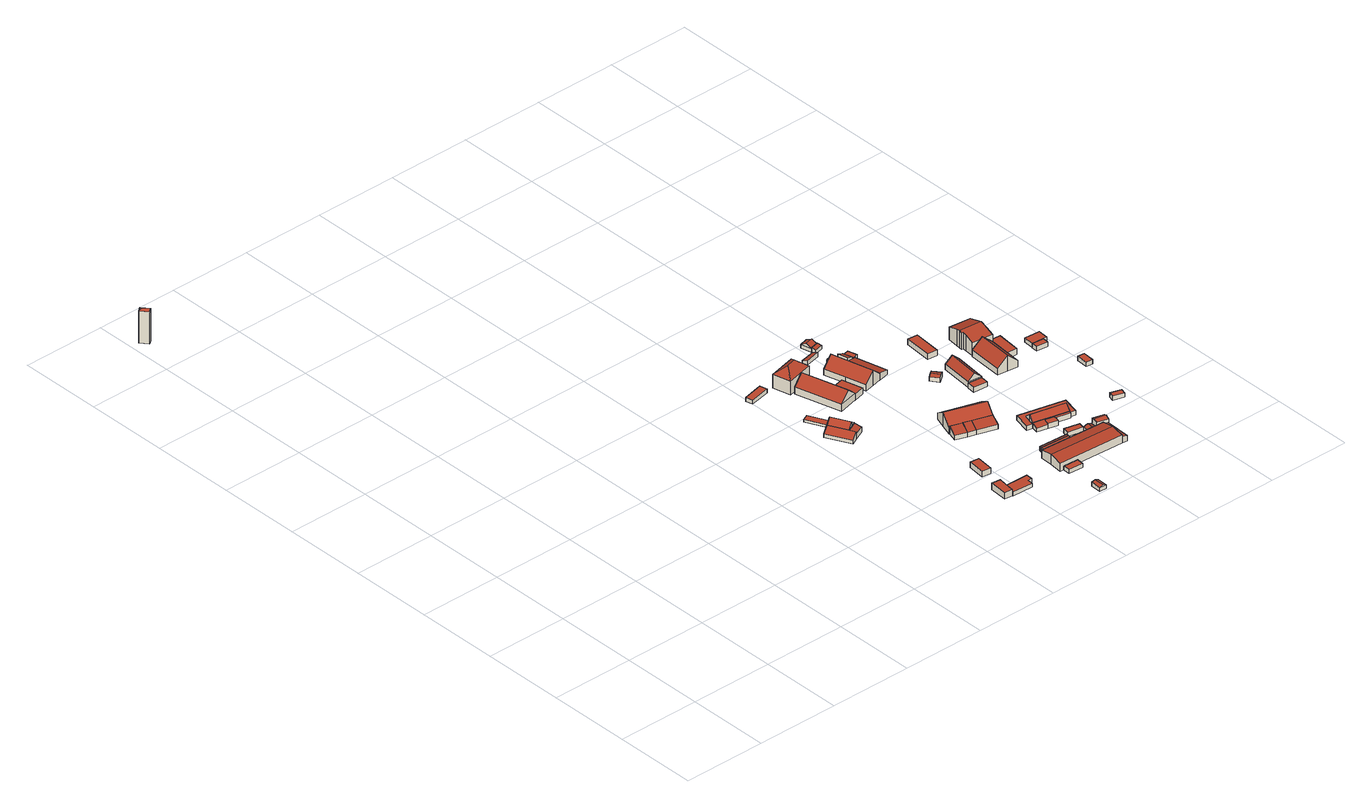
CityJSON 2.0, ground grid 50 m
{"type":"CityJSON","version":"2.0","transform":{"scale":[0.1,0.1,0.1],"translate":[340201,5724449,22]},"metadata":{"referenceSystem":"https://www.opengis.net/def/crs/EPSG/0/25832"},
"CityObjects":{
"building1":{"type":"Building","attributes":{"Geometrietyp2DReferenz":"3000","Gemeindeschluessel":"05170048","function":"31001_2523","roofType":"5000","measuredHeight":20.92},"geometry":[{"type":"Solid","lod":"2","boundaries":[[[[0,1,2,3]],[[4,5,1,0]],[[6,7,5,4]],[[3,2,7,6]],[[0,8,4]],[[6,9,3]],[[3,9,8,0]],[[4,8,9,6]],[[1,5,7,2]]]],"semantics":{"surfaces":[{"type":"WallSurface"},{"type":"RoofSurface"},{"type":"GroundSurface"}],"values":[[0,0,0,0,1,0,1,1,2]]}}]},
"building2":{"type":"Building","attributes":{"Geometrietyp2DReferenz":"3000","Gemeindeschluessel":"05170048","function":"31001_2720","roofType":"1000","measuredHeight":3.9},"address":[{"country":"Germany","locality":"Wesel","thoroughfareNumber":"25a","thoroughfareName":"Am Vinkel"}],"geometry":[{"type":"Solid","lod":"2","boundaries":[[[[10,11,12,13]],[[14,15,11,10]],[[16,17,15,14]],[[18,19,17,16]],[[13,12,19,18]],[[16,14,10,13,18]],[[11,15,17,19,12]]]],"semantics":{"surfaces":[{"type":"WallSurface"},{"type":"RoofSurface"},{"type":"GroundSurface"}],"values":[[0,0,0,0,0,1,2]]}}]},
"building3":{"type":"Building","attributes":{"Gemeindeschluessel":"05170048","Geometrietyp2DReferenz":"3000","function":"31001_2720"},"address":[{"country":"Germany","locality":"Wesel","thoroughfareNumber":"24","thoroughfareName":"Am Vinkel"}],"children":["building3-1","building3-2"]},
"building3-1":{"type":"BuildingPart","attributes":{"roofType":"2100","measuredHeight":4.73},"parents":["building3"],"geometry":[{"type":"MultiSurface","lod":"2","boundaries":[[[20,21,22,23]],[[24,25,21,20]],[[26,27,25,24]],[[24,20,23,26]],[[21,25,27,22]],[[26,23,28,29,30,27]],[[22,30,29,28]]],"semantics":{"surfaces":[{"type":"WallSurface"},{"type":"RoofSurface"},{"type":"GroundSurface"},{"type":"ClosureSurface"}],"values":[0,0,0,1,2,0,3]}}]},
"building3-2":{"type":"BuildingPart","attributes":{"roofType":"2100","measuredHeight":4.67},"parents":["building3"],"geometry":[{"type":"Solid","lod":"2","boundaries":[[[[31,32,33,34]],[[28,22,32,31]],[[34,33,30,29]],[[28,31,34,29]],[[32,22,30,33]],[[28,29,30,22]]]],"semantics":{"surfaces":[{"type":"WallSurface"},{"type":"RoofSurface"},{"type":"GroundSurface"},{"type":"ClosureSurface"}],"values":[[0,0,0,1,2,3]]}}]},
"building4":{"type":"Building","attributes":{"Geometrietyp2DReferenz":"3000","Gemeindeschluessel":"05170048","function":"31001_2720","roofType":"9999","measuredHeight":1.55},"address":[{"country":"Germany","locality":"Wesel","thoroughfareNumber":"24","thoroughfareName":"Am Vinkel"}],"geometry":[{"type":"Solid","lod":"2","boundaries":[[[[35,36,37,38]],[[36,39,40,37]],[[35,41,39,36]],[[38,42,41,35]],[[37,40,42,38]],[[39,41,42,40]]]],"semantics":{"surfaces":[{"type":"RoofSurface"},{"type":"WallSurface"},{"type":"GroundSurface"}],"values":[[0,1,1,1,1,2]]}}]},
"building5":{"type":"Building","attributes":{"Geometrietyp2DReferenz":"3000","Gemeindeschluessel":"05170048","function":"31001_2720","roofType":"3100","measuredHeight":7.15},"address":[{"country":"Germany","locality":"Wesel","thoroughfareNumber":"24","thoroughfareName":"Am Vinkel"}],"geometry":[{"type":"Solid","lod":"2","boundaries":[[[[43,44,45,46]],[[26,47,44,43]],[[48,49,47,26]],[[50,51,49,48]],[[52,53,51,50]],[[54,55,53,52]],[[46,45,55,54]],[[48,26,43,46,50]],[[54,52,50,46]],[[44,47,49,51,53,55,45]]]],"semantics":{"surfaces":[{"type":"WallSurface"},{"type":"RoofSurface"},{"type":"GroundSurface"}],"values":[[0,0,0,0,0,0,0,1,1,2]]}}]},
"building6":{"type":"Building","attributes":{"Geometrietyp2DReferenz":"3000","Gemeindeschluessel":"05170048","function":"31001_2720","roofType":"1000","measuredHeight":2.41},"address":[{"country":"Germany","locality":"Wesel","thoroughfareNumber":"24","thoroughfareName":"Am Vinkel"}],"geometry":[{"type":"Solid","lod":"2","boundaries":[[[[56,57,58,59]],[[60,61,57,56]],[[62,63,61,60]],[[59,58,63,62]],[[60,56,59,62]],[[57,61,63,58]]]],"semantics":{"surfaces":[{"type":"WallSurface"},{"type":"RoofSurface"},{"type":"GroundSurface"}],"values":[[0,0,0,0,1,2]]}}]},
"building7":{"type":"Building","attributes":{"Geometrietyp2DReferenz":"3000","Gemeindeschluessel":"05170048","function":"31001_2720","roofType":"1000","measuredHeight":2.31},"address":[{"country":"Germany","locality":"Wesel","thoroughfareNumber":"25a","thoroughfareName":"Am Vinkel"}],"geometry":[{"type":"Solid","lod":"2","boundaries":[[[[64,65,66,67]],[[68,69,65,64]],[[70,71,69,68]],[[72,73,71,70]],[[74,75,73,72]],[[67,66,75,74]],[[72,70,68,64,67,74]],[[65,69,71,73,75,66]]]],"semantics":{"surfaces":[{"type":"WallSurface"},{"type":"RoofSurface"},{"type":"GroundSurface"}],"values":[[0,0,0,0,0,0,1,2]]}}]},
"building8":{"type":"Building","attributes":{"Geometrietyp2DReferenz":"3000","Gemeindeschluessel":"05170048","function":"51009_1610","roofType":"1000","measuredHeight":3.44},"geometry":[{"type":"Solid","lod":"2","boundaries":[[[[76,77,78,79]],[[80,81,77,76]],[[82,83,81,80]],[[79,78,83,82]],[[80,76,79,82]],[[77,81,83,78]]]],"semantics":{"surfaces":[{"type":"WallSurface"},{"type":"RoofSurface"},{"type":"GroundSurface"}],"values":[[0,0,0,0,1,2]]}}]},
"building9":{"type":"Building","attributes":{"Geometrietyp2DReferenz":"3000","Gemeindeschluessel":"05170048","function":"31001_2720","roofType":"3100","measuredHeight":9.71},"address":[{"country":"Germany","locality":"Wesel","thoroughfareNumber":"24","thoroughfareName":"Am Vinkel"}],"geometry":[{"type":"Solid","lod":"2","boundaries":[[[[84,85,86,87]],[[88,89,85,84]],[[90,91,89,88]],[[87,86,91,90]],[[84,92,88]],[[90,93,87]],[[87,93,92,84]],[[88,92,93,90]],[[85,89,91,86]]]],"semantics":{"surfaces":[{"type":"WallSurface"},{"type":"RoofSurface"},{"type":"GroundSurface"}],"values":[[0,0,0,0,0,0,1,1,2]]}}]},
"building10":{"type":"Building","attributes":{"Geometrietyp2DReferenz":"3000","Gemeindeschluessel":"05170048","function":"31001_1210","roofType":"3200","measuredHeight":12.49},"address":[{"country":"Germany","locality":"Wesel","thoroughfareNumber":"24","thoroughfareName":"Am Vinkel"}],"geometry":[{"type":"Solid","lod":"2","boundaries":[[[[94,95,96,97]],[[98,99,95,94]],[[100,101,99,98]],[[97,96,101,100]],[[94,102,98]],[[100,103,97]],[[97,103,102,94]],[[98,102,103,100]],[[95,99,101,96]]]],"semantics":{"surfaces":[{"type":"WallSurface"},{"type":"RoofSurface"},{"type":"GroundSurface"}],"values":[[0,0,0,0,1,1,1,1,2]]}}]},
"building11":{"type":"Building","attributes":{"Geometrietyp2DReferenz":"3000","Gemeindeschluessel":"05170048","function":"31001_2724","roofType":"3100","measuredHeight":3.15},"address":[{"country":"Germany","locality":"Wesel","thoroughfareNumber":"25a","thoroughfareName":"Am Vinkel"}],"geometry":[{"type":"Solid","lod":"2","boundaries":[[[[104,105,106,107]],[[108,109,105,104]],[[110,111,109,108]],[[107,106,111,110]],[[104,112,108]],[[110,113,107]],[[107,113,112,104]],[[108,112,113,110]],[[105,109,111,106]]]],"semantics":{"surfaces":[{"type":"WallSurface"},{"type":"RoofSurface"},{"type":"GroundSurface"}],"values":[[0,0,0,0,0,0,1,1,2]]}}]},
"building12":{"type":"Building","attributes":{"Geometrietyp2DReferenz":"3000","Gemeindeschluessel":"05170048","function":"31001_2720","roofType":"1000","measuredHeight":3.74},"address":[{"country":"Germany","locality":"Wesel","thoroughfareNumber":"24","thoroughfareName":"Am Vinkel"}],"geometry":[{"type":"Solid","lod":"2","boundaries":[[[[114,115,116,117]],[[118,119,115,114]],[[120,121,119,118]],[[117,116,121,120]],[[118,114,117,120]],[[115,119,121,116]]]],"semantics":{"surfaces":[{"type":"WallSurface"},{"type":"RoofSurface"},{"type":"GroundSurface"}],"values":[[0,0,0,0,1,2]]}}]},
"building13":{"type":"Building","attributes":{"Geometrietyp2DReferenz":"3000","Gemeindeschluessel":"05170048","function":"51009_1610","roofType":"1000","measuredHeight":2.43},"geometry":[{"type":"Solid","lod":"2","boundaries":[[[[122,123,124,125]],[[126,127,123,122]],[[128,129,127,126]],[[125,124,129,128]],[[126,122,125,128]],[[123,127,129,124]]]],"semantics":{"surfaces":[{"type":"WallSurface"},{"type":"RoofSurface"},{"type":"GroundSurface"}],"values":[[0,0,0,0,1,2]]}}]},
"building14":{"type":"Building","attributes":{"Gemeindeschluessel":"05170048","Geometrietyp2DReferenz":"3000","function":"31001_1210"},"address":[{"country":"Germany","locality":"Wesel","thoroughfareNumber":"25a","thoroughfareName":"Am Vinkel"}],"children":["building14-1","building14-2","building14-3","building14-4"]},
"building14-1":{"type":"BuildingPart","attributes":{"roofType":"3100","measuredHeight":8.47},"parents":["building14"],"geometry":[{"type":"Solid","lod":"2","boundaries":[[[[130,131,132,133]],[[134,135,131,130]],[[136,137,135,134]],[[138,139,137,136]],[[140,141,139,138]],[[142,143,141,140]],[[144,145,143,142]],[[130,133,146,147,144,142,140,134]],[[138,136,134,140]],[[148,132,131,135,137,139,141,143,145,149]],[[147,146,148,149]],[[146,133,132,148]],[[144,147,149,145]]]],"semantics":{"surfaces":[{"type":"WallSurface"},{"type":"RoofSurface"},{"type":"GroundSurface"},{"type":"ClosureSurface"}],"values":[[0,0,0,0,0,0,0,1,1,2,3,3,3]]}}]},
"building14-2":{"type":"BuildingPart","attributes":{"roofType":"2100","measuredHeight":4.65},"address":[{"country":"Germany","locality":"Wesel","thoroughfareNumber":"25a","thoroughfareName":"Am Vinkel"}],"parents":["building14"],"geometry":[{"type":"MultiSurface","lod":"2","boundaries":[[[150,151,145,152]],[[153,154,151,150]],[[153,150,152,155]],[[151,154,149,145]],[[149,154,153,155]],[[155,152,144,147]],[[145,149,147,144]]],"semantics":{"surfaces":[{"type":"WallSurface"},{"type":"RoofSurface"},{"type":"GroundSurface"},{"type":"ClosureSurface"}],"values":[0,0,1,2,3,0,3]}}]},
"building14-3":{"type":"BuildingPart","attributes":{"roofType":"2100","measuredHeight":4.66},"address":[{"country":"Germany","locality":"Wesel","thoroughfareNumber":"25a","thoroughfareName":"Am Vinkel"}],"parents":["building14"],"geometry":[{"type":"MultiSurface","lod":"2","boundaries":[[[156,157,154,153]],[[155,158,156,153]],[[148,149,154,157]],[[158,159,156]],[[148,157,156,159]],[[158,155,147,146]],[[149,148,146,147]],[[155,153,154,149]]],"semantics":{"surfaces":[{"type":"WallSurface"},{"type":"RoofSurface"},{"type":"GroundSurface"},{"type":"ClosureSurface"}],"values":[0,1,2,0,3,0,3,3]}}]},
"building14-4":{"type":"BuildingPart","attributes":{"roofType":"2100","measuredHeight":4.69},"address":[{"country":"Germany","locality":"Wesel","thoroughfareNumber":"25a","thoroughfareName":"Am Vinkel"}],"parents":["building14"],"geometry":[{"type":"MultiSurface","lod":"2","boundaries":[[[160,161,162,163]],[[163,162,164,156]],[[159,160,163,156]],[[161,165,164,162]],[[132,148,165,161]],[[160,159,146,133]],[[133,146,148,132]],[[148,157,164,165]],[[159,156,157,148]]],"semantics":{"surfaces":[{"type":"WallSurface"},{"type":"RoofSurface"},{"type":"GroundSurface"},{"type":"ClosureSurface"}],"values":[0,0,1,2,0,0,3,0,3]}}]},
"building15":{"type":"Building","attributes":{"Geometrietyp2DReferenz":"3000","Gemeindeschluessel":"05170048","function":"31001_2720","roofType":"3100","measuredHeight":9.5},"address":[{"country":"Germany","locality":"Wesel","thoroughfareNumber":"24","thoroughfareName":"Am Vinkel"}],"geometry":[{"type":"Solid","lod":"2","boundaries":[[[[166,167,168,169]],[[170,171,167,166]],[[172,173,171,170]],[[174,175,173,172]],[[176,177,175,174]],[[178,179,177,176]],[[180,181,179,178]],[[182,183,181,180]],[[184,185,183,182]],[[186,187,185,184]],[[188,189,187,186]],[[169,168,189,188]],[[184,182,180,178,186]],[[176,174,172,170,166,169,188,186,178]],[[167,171,173,175,177,179,181,183,185,187,189,168]]]],"semantics":{"surfaces":[{"type":"WallSurface"},{"type":"RoofSurface"},{"type":"GroundSurface"}],"values":[[0,0,0,0,0,0,0,0,0,0,0,0,1,1,2]]}}]},
"building16":{"type":"Building","attributes":{"Geometrietyp2DReferenz":"3000","Gemeindeschluessel":"05170048","function":"51009_1610","roofType":"2100","measuredHeight":2.51},"geometry":[{"type":"Solid","lod":"2","boundaries":[[[[190,191,192,193]],[[194,195,191,190]],[[196,197,195,194]],[[193,192,197,196]],[[194,190,193,196]],[[191,195,197,192]]]],"semantics":{"surfaces":[{"type":"WallSurface"},{"type":"RoofSurface"},{"type":"GroundSurface"}],"values":[[0,0,0,0,1,2]]}}]},
"building17":{"type":"Building","attributes":{"Geometrietyp2DReferenz":"3000","Gemeindeschluessel":"05170048","function":"31001_2720","roofType":"1000","measuredHeight":2.62},"address":[{"country":"Germany","locality":"Wesel","thoroughfareNumber":"25a","thoroughfareName":"Am Vinkel"}],"geometry":[{"type":"Solid","lod":"2","boundaries":[[[[198,199,200,201]],[[202,203,199,198]],[[204,205,203,202]],[[201,200,205,204]],[[202,198,201,204]],[[199,203,205,200]]]],"semantics":{"surfaces":[{"type":"WallSurface"},{"type":"RoofSurface"},{"type":"GroundSurface"}],"values":[[0,0,0,0,1,2]]}}]},
"building18":{"type":"Building","attributes":{"Geometrietyp2DReferenz":"3000","Gemeindeschluessel":"05170048","function":"51009_1610","roofType":"1000","measuredHeight":2.64},"geometry":[{"type":"Solid","lod":"2","boundaries":[[[[198,199,206,207]],[[201,200,199,198]],[[208,209,200,201]],[[207,206,209,208]],[[201,198,207,208]],[[199,200,209,206]]]],"semantics":{"surfaces":[{"type":"WallSurface"},{"type":"RoofSurface"},{"type":"GroundSurface"}],"values":[[0,0,0,0,1,2]]}}]},
"building19":{"type":"Building","attributes":{"Geometrietyp2DReferenz":"3000","Gemeindeschluessel":"05170048","function":"31001_2728","roofType":"3100","measuredHeight":6.32},"address":[{"country":"Germany","locality":"Wesel","thoroughfareNumber":"25a","thoroughfareName":"Am Vinkel"}],"geometry":[{"type":"Solid","lod":"2","boundaries":[[[[210,211,212,213]],[[214,215,211,210]],[[216,217,215,214]],[[218,219,217,216]],[[220,221,219,218]],[[222,223,221,220]],[[224,225,223,222]],[[213,212,225,224]],[[213,224,222,210]],[[220,218,216,214,210,222]],[[211,215,217,219,221,223,225,212]]]],"semantics":{"surfaces":[{"type":"WallSurface"},{"type":"RoofSurface"},{"type":"GroundSurface"}],"values":[[0,0,0,0,0,0,0,0,1,1,2]]}}]},
"building20":{"type":"Building","attributes":{"Geometrietyp2DReferenz":"3000","Gemeindeschluessel":"05170048","function":"31001_2720","roofType":"2100","measuredHeight":5.91},"address":[{"country":"Germany","locality":"Wesel","thoroughfareNumber":"24","thoroughfareName":"Am Vinkel"}],"geometry":[{"type":"Solid","lod":"2","boundaries":[[[[226,227,228,229]],[[230,231,227,226]],[[232,233,231,230]],[[229,228,233,232]],[[230,226,229,232]],[[227,231,233,228]]]],"semantics":{"surfaces":[{"type":"WallSurface"},{"type":"RoofSurface"},{"type":"GroundSurface"}],"values":[[0,0,0,0,1,2]]}}]},
"building21":{"type":"Building","attributes":{"Geometrietyp2DReferenz":"3000","Gemeindeschluessel":"05170048","function":"31001_2720","roofType":"2100","measuredHeight":4.39},"address":[{"country":"Germany","locality":"Wesel","thoroughfareNumber":"24","thoroughfareName":"Am Vinkel"}],"geometry":[{"type":"Solid","lod":"2","boundaries":[[[[234,235,236,237]],[[238,239,235,234]],[[240,241,239,238]],[[242,243,241,240]],[[237,236,243,242]],[[240,238,234,237,242]],[[235,239,241,243,236]]]],"semantics":{"surfaces":[{"type":"WallSurface"},{"type":"RoofSurface"},{"type":"GroundSurface"}],"values":[[0,0,0,0,0,1,2]]}}]},
"building22":{"type":"Building","attributes":{"Geometrietyp2DReferenz":"3000","Gemeindeschluessel":"05170048","function":"31001_2720","roofType":"2100","measuredHeight":2.88},"address":[{"country":"Germany","locality":"Wesel","thoroughfareNumber":"24","thoroughfareName":"Am Vinkel"}],"geometry":[{"type":"Solid","lod":"2","boundaries":[[[[244,245,246,247]],[[248,249,245,244]],[[250,251,249,248]],[[247,246,251,250]],[[248,244,247,250]],[[245,249,251,246]]]],"semantics":{"surfaces":[{"type":"WallSurface"},{"type":"RoofSurface"},{"type":"GroundSurface"}],"values":[[0,0,0,0,1,2]]}}]},
"building23":{"type":"Building","attributes":{"Geometrietyp2DReferenz":"3000","Gemeindeschluessel":"05170048","function":"31001_2720","roofType":"3100","measuredHeight":4.03},"address":[{"country":"Germany","locality":"Wesel","thoroughfareNumber":"24","thoroughfareName":"Am Vinkel"}],"geometry":[{"type":"Solid","lod":"2","boundaries":[[[[252,253,254,255]],[[256,246,253,252]],[[257,251,246,256]],[[255,254,251,257]],[[252,258,256]],[[257,259,255]],[[255,259,258,252]],[[256,258,259,257]],[[253,246,251,254]]]],"semantics":{"surfaces":[{"type":"WallSurface"},{"type":"RoofSurface"},{"type":"GroundSurface"}],"values":[[0,0,0,0,0,0,1,1,2]]}}]},
"building24":{"type":"Building","attributes":{"Geometrietyp2DReferenz":"3000","Gemeindeschluessel":"05170048","function":"31001_2720","roofType":"1000","measuredHeight":3.04},"address":[{"country":"Germany","locality":"Wesel","thoroughfareNumber":"24","thoroughfareName":"Am Vinkel"}],"geometry":[{"type":"Solid","lod":"2","boundaries":[[[[260,261,262,263]],[[264,265,261,260]],[[266,267,265,264]],[[268,269,267,266]],[[263,262,269,268]],[[266,264,260,263,268]],[[261,265,267,269,262]]]],"semantics":{"surfaces":[{"type":"WallSurface"},{"type":"RoofSurface"},{"type":"GroundSurface"}],"values":[[0,0,0,0,0,1,2]]}}]},
"building25":{"type":"Building","attributes":{"Gemeindeschluessel":"05170048","Geometrietyp2DReferenz":"3000","function":"51009_1610"},"children":["building25-1","building25-2"]},
"building25-1":{"type":"BuildingPart","attributes":{"roofType":"1000","measuredHeight":3.15},"parents":["building25"],"geometry":[{"type":"MultiSurface","lod":"2","boundaries":[[[270,271,272,273]],[[274,275,271,270]],[[276,277,278,279]],[[273,272,277,276]],[[279,280,274,270,273,276]],[[271,275,281,278,277,272]],[[282,283,281,275]],[[274,280,283,282]],[[283,284,278,281]],[[280,279,284,283]]],"semantics":{"surfaces":[{"type":"WallSurface"},{"type":"RoofSurface"},{"type":"GroundSurface"},{"type":"ClosureSurface"}],"values":[0,0,0,0,1,2,0,3,0,3]}}]},
"building25-2":{"type":"BuildingPart","attributes":{"roofType":"1000","measuredHeight":3.12},"parents":["building25"],"geometry":[{"type":"Solid","lod":"2","boundaries":[[[[285,286,282,274]],[[279,284,286,285]],[[285,274,280,279]],[[282,286,284,283]],[[274,282,283,280]],[[280,283,284,279]]]],"semantics":{"surfaces":[{"type":"WallSurface"},{"type":"RoofSurface"},{"type":"GroundSurface"},{"type":"ClosureSurface"}],"values":[[0,0,1,2,3,3]]}}]},
"building26":{"type":"Building","attributes":{"Geometrietyp2DReferenz":"3000","Gemeindeschluessel":"05170048","function":"31001_2463","roofType":"1000","measuredHeight":2.61},"address":[{"country":"Germany","locality":"Wesel","thoroughfareNumber":"25a","thoroughfareName":"Am Vinkel"}],"geometry":[{"type":"Solid","lod":"2","boundaries":[[[[287,288,289,290]],[[291,292,288,287]],[[293,294,292,291]],[[290,289,294,293]],[[291,287,290,293]],[[288,292,294,289]]]],"semantics":{"surfaces":[{"type":"WallSurface"},{"type":"RoofSurface"},{"type":"GroundSurface"}],"values":[[0,0,0,0,1,2]]}}]},
"building27":{"type":"Building","attributes":{"Gemeindeschluessel":"05170048","Geometrietyp2DReferenz":"3000","function":"31001_2720"},"address":[{"country":"Germany","locality":"Wesel","thoroughfareNumber":"25a","thoroughfareName":"Am Vinkel"}],"children":["building27-1","building27-2","building27-3"]},
"building27-1":{"type":"BuildingPart","attributes":{"roofType":"3100","measuredHeight":6.44},"parents":["building27"],"geometry":[{"type":"MultiSurface","lod":"2","boundaries":[[[295,271,275,296]],[[297,298,299,300]],[[301,302,298,297]],[[303,304,302,301]],[[305,306,304,303]],[[307,308,306,305]],[[300,295,296,309,307,305,297]],[[303,301,297,305]],[[271,299,298,302,304,306,308,310,275]],[[311,312,299,271]],[[295,300,312,311]],[[307,309,310,308]],[[309,296,275,310]]],"semantics":{"surfaces":[{"type":"WallSurface"},{"type":"RoofSurface"},{"type":"GroundSurface"},{"type":"ClosureSurface"}],"values":[0,0,0,0,0,0,1,1,2,0,3,3,3]}}]},
"building27-2":{"type":"BuildingPart","attributes":{"roofType":"2100","measuredHeight":3.64},"address":[{"country":"Germany","locality":"Wesel","thoroughfareNumber":"25a","thoroughfareName":"Am Vinkel"}],"parents":["building27"],"geometry":[{"type":"MultiSurface","lod":"2","boundaries":[[[296,313,314,315]],[[316,317,318,307]],[[315,314,317,316]],[[307,309,296,315,316]],[[313,319,318,317,314]],[[275,310,319,313]],[[296,309,310,275]],[[310,308,318,319]],[[309,307,308,310]]],"semantics":{"surfaces":[{"type":"WallSurface"},{"type":"RoofSurface"},{"type":"GroundSurface"},{"type":"ClosureSurface"}],"values":[0,0,0,1,2,0,3,0,3]}}]},
"building27-3":{"type":"BuildingPart","attributes":{"roofType":"2100","measuredHeight":3.42},"address":[{"country":"Germany","locality":"Wesel","thoroughfareNumber":"25a","thoroughfareName":"Am Vinkel"}],"parents":["building27"],"geometry":[{"type":"MultiSurface","lod":"2","boundaries":[[[320,321,311,322]],[[323,324,321,320]],[[325,312,324,323]],[[323,320,322,325]],[[321,324,312,311]],[[325,322,295,300]],[[311,312,300,295]]],"semantics":{"surfaces":[{"type":"WallSurface"},{"type":"RoofSurface"},{"type":"GroundSurface"},{"type":"ClosureSurface"}],"values":[0,0,0,1,2,0,3]}}]},
"building28":{"type":"Building","attributes":{"Geometrietyp2DReferenz":"3000","Gemeindeschluessel":"05170048","function":"51009_1610","roofType":"3100","measuredHeight":3.11},"geometry":[{"type":"Solid","lod":"2","boundaries":[[[[326,327,328,329]],[[330,331,327,326]],[[332,333,331,330]],[[329,328,333,332]],[[326,334,330]],[[332,335,329]],[[329,335,334,326]],[[330,334,335,332]],[[327,331,333,328]]]],"semantics":{"surfaces":[{"type":"WallSurface"},{"type":"RoofSurface"},{"type":"GroundSurface"}],"values":[[0,0,0,0,0,0,1,1,2]]}}]},
"building29":{"type":"Building","attributes":{"Geometrietyp2DReferenz":"3000","Gemeindeschluessel":"05170048","function":"51009_1610","roofType":"1000","measuredHeight":2.79},"geometry":[{"type":"Solid","lod":"2","boundaries":[[[[336,337,338,339]],[[340,318,337,336]],[[341,342,318,340]],[[343,344,342,341]],[[345,346,344,343]],[[347,348,346,345]],[[349,350,348,347]],[[339,338,350,349]],[[347,345,343,341,340,336,339,349]],[[337,318,342,344,346,348,350,338]]]],"semantics":{"surfaces":[{"type":"WallSurface"},{"type":"RoofSurface"},{"type":"GroundSurface"}],"values":[[0,0,0,0,0,0,0,0,1,2]]}}]},
"building30":{"type":"Building","attributes":{"Geometrietyp2DReferenz":"3000","Gemeindeschluessel":"05170048","function":"51009_1610","roofType":"3100","measuredHeight":3.39},"geometry":[{"type":"Solid","lod":"2","boundaries":[[[[351,352,353,354]],[[355,356,352,351]],[[357,358,356,355]],[[354,353,358,357]],[[351,359,355]],[[357,360,354]],[[354,360,359,351]],[[355,359,360,357]],[[352,356,358,353]]]],"semantics":{"surfaces":[{"type":"WallSurface"},{"type":"RoofSurface"},{"type":"GroundSurface"}],"values":[[0,0,0,0,0,0,1,1,2]]}}]},
"building31":{"type":"Building","attributes":{"Geometrietyp2DReferenz":"3000","Gemeindeschluessel":"05170048","function":"51009_1610","roofType":"1000","measuredHeight":2.96},"geometry":[{"type":"Solid","lod":"2","boundaries":[[[[361,362,363,364]],[[365,366,362,361]],[[367,368,366,365]],[[364,363,368,367]],[[365,361,364,367]],[[362,366,368,363]]]],"semantics":{"surfaces":[{"type":"WallSurface"},{"type":"RoofSurface"},{"type":"GroundSurface"}],"values":[[0,0,0,0,1,2]]}}]},
"building32":{"type":"Building","attributes":{"Geometrietyp2DReferenz":"3000","Gemeindeschluessel":"05170048","function":"51009_1610","roofType":"2100","measuredHeight":4.13},"geometry":[{"type":"Solid","lod":"2","boundaries":[[[[369,225,370,371]],[[372,221,225,369]],[[373,374,221,372]],[[371,370,374,373]],[[372,369,371,373]],[[225,221,374,370]]]],"semantics":{"surfaces":[{"type":"WallSurface"},{"type":"RoofSurface"},{"type":"GroundSurface"}],"values":[[0,0,0,0,1,2]]}}]},
"building33":{"type":"Building","attributes":{"Geometrietyp2DReferenz":"3000","Gemeindeschluessel":"05170048","function":"31001_1010","roofType":"3100","measuredHeight":7.39},"address":[{"country":"Germany","locality":"Wesel","thoroughfareNumber":"25","thoroughfareName":"Am Vinkel"}],"geometry":[{"type":"Solid","lod":"2","boundaries":[[[[375,376,377,378]],[[379,380,376,375]],[[381,382,380,379]],[[378,377,382,381]],[[375,383,379]],[[381,384,378]],[[378,384,383,375]],[[379,383,384,381]],[[376,380,382,377]]]],"semantics":{"surfaces":[{"type":"WallSurface"},{"type":"RoofSurface"},{"type":"GroundSurface"}],"values":[[0,0,0,0,0,0,1,1,2]]}}]},
"building34":{"type":"Building","attributes":{"Geometrietyp2DReferenz":"3000","Gemeindeschluessel":"05170048","function":"31001_2720","roofType":"3100","measuredHeight":4.08},"address":[{"country":"Germany","locality":"Wesel","thoroughfareNumber":"25a","thoroughfareName":"Am Vinkel"}],"geometry":[{"type":"Solid","lod":"2","boundaries":[[[[385,386,387,388]],[[389,390,386,385]],[[391,392,390,389]],[[388,387,392,391]],[[385,393,389]],[[391,394,388]],[[388,394,393,385]],[[389,393,394,391]],[[386,390,392,387]]]],"semantics":{"surfaces":[{"type":"WallSurface"},{"type":"RoofSurface"},{"type":"GroundSurface"}],"values":[[0,0,0,0,0,0,1,1,2]]}}]},
"building35":{"type":"Building","attributes":{"Geometrietyp2DReferenz":"3000","Gemeindeschluessel":"05170048","function":"51009_1610","roofType":"1000","measuredHeight":3.44},"geometry":[{"type":"Solid","lod":"2","boundaries":[[[[395,396,397,398]],[[399,400,396,395]],[[401,402,400,399]],[[398,397,402,401]],[[399,395,398,401]],[[396,400,402,397]]]],"semantics":{"surfaces":[{"type":"WallSurface"},{"type":"RoofSurface"},{"type":"GroundSurface"}],"values":[[0,0,0,0,1,2]]}}]},
"building36":{"type":"Building","attributes":{"Geometrietyp2DReferenz":"3000","Gemeindeschluessel":"05170048","function":"31001_2720","roofType":"3100","measuredHeight":9.6},"address":[{"country":"Germany","locality":"Wesel","thoroughfareNumber":"23","thoroughfareName":"Am Vinkel"}],"geometry":[{"type":"Solid","lod":"2","boundaries":[[[[403,404,405,406]],[[407,408,404,403]],[[409,410,408,407]],[[411,412,410,409]],[[413,414,412,411]],[[415,416,414,413]],[[406,405,416,415]],[[409,407,403,411]],[[406,415,413,411,403]],[[404,408,410,412,414,416,405]]]],"semantics":{"surfaces":[{"type":"WallSurface"},{"type":"RoofSurface"},{"type":"GroundSurface"}],"values":[[0,0,0,0,0,0,0,1,1,2]]}}]},
"building37":{"type":"Building","attributes":{"Geometrietyp2DReferenz":"3000","Gemeindeschluessel":"05170048","function":"51009_1610","roofType":"1000","measuredHeight":2.57},"geometry":[{"type":"Solid","lod":"2","boundaries":[[[[417,418,419,420]],[[421,422,418,417]],[[423,424,422,421]],[[420,419,424,423]],[[421,417,420,423]],[[418,422,424,419]]]],"semantics":{"surfaces":[{"type":"WallSurface"},{"type":"RoofSurface"},{"type":"GroundSurface"}],"values":[[0,0,0,0,1,2]]}}]},
"building38":{"type":"Building","attributes":{"name":"Vinkel","Geometrietyp2DReferenz":"3000","Gemeindeschluessel":"05170048","function":"31001_1210","roofType":"3100","measuredHeight":10.84},"address":[{"country":"Germany","locality":"Wesel","thoroughfareNumber":"23","thoroughfareName":"Am Vinkel"}],"geometry":[{"type":"Solid","lod":"2","boundaries":[[[[425,426,427,428]],[[429,430,426,425]],[[431,432,430,429]],[[433,434,432,431]],[[435,436,434,433]],[[437,438,436,435]],[[439,440,438,437]],[[441,442,440,439]],[[443,444,442,441]],[[445,446,444,443]],[[447,448,446,445]],[[449,450,448,447]],[[428,427,450,449]],[[433,431,429,425,428,449,447,445,443,435]],[[441,439,437,435,443]],[[426,430,432,434,436,438,440,442,444,446,448,450,427]]]],"semantics":{"surfaces":[{"type":"WallSurface"},{"type":"RoofSurface"},{"type":"GroundSurface"}],"values":[[0,0,0,0,0,0,0,0,0,0,0,0,0,1,1,2]]}}]},
"building39":{"type":"Building","attributes":{"Geometrietyp2DReferenz":"3000","Gemeindeschluessel":"05170048","function":"31001_2720","roofType":"1000","measuredHeight":3.71},"address":[{"country":"Germany","locality":"Wesel","thoroughfareNumber":"23","thoroughfareName":"Am Vinkel"}],"geometry":[{"type":"Solid","lod":"2","boundaries":[[[[451,452,453,454]],[[455,456,452,451]],[[457,458,456,455]],[[459,460,458,457]],[[454,453,460,459]],[[457,455,451,454,459]],[[452,456,458,460,453]]]],"semantics":{"surfaces":[{"type":"WallSurface"},{"type":"RoofSurface"},{"type":"GroundSurface"}],"values":[[0,0,0,0,0,1,2]]}}]},
"building40":{"type":"Building","attributes":{"Geometrietyp2DReferenz":"3000","Gemeindeschluessel":"05170048","function":"51009_1610","roofType":"1000","measuredHeight":2.75},"geometry":[{"type":"Solid","lod":"2","boundaries":[[[[461,462,463,464]],[[465,466,462,461]],[[467,468,466,465]],[[464,463,468,467]],[[465,461,464,467]],[[462,466,468,463]]]],"semantics":{"surfaces":[{"type":"WallSurface"},{"type":"RoofSurface"},{"type":"GroundSurface"}],"values":[[0,0,0,0,1,2]]}}]},
"building41":{"type":"Building","attributes":{"Geometrietyp2DReferenz":"3000","Gemeindeschluessel":"05170048","function":"51009_1610","roofType":"1000","measuredHeight":2.68},"geometry":[{"type":"Solid","lod":"2","boundaries":[[[[469,470,471,472]],[[473,474,470,469]],[[475,476,474,473]],[[472,471,476,475]],[[473,469,472,475]],[[470,474,476,471]]]],"semantics":{"surfaces":[{"type":"WallSurface"},{"type":"RoofSurface"},{"type":"GroundSurface"}],"values":[[0,0,0,0,1,2]]}}]},
"building42":{"type":"Building","attributes":{"Geometrietyp2DReferenz":"3000","Gemeindeschluessel":"05170048","function":"51009_1610","roofType":"1000","measuredHeight":2.62},"geometry":[{"type":"Solid","lod":"2","boundaries":[[[[477,478,479,480]],[[481,482,478,477]],[[464,483,482,481]],[[467,484,483,464]],[[480,479,484,467]],[[464,481,477,480,467]],[[478,482,483,484,479]]]],"semantics":{"surfaces":[{"type":"WallSurface"},{"type":"RoofSurface"},{"type":"GroundSurface"}],"values":[[0,0,0,0,0,1,2]]}}]}
},
"vertices":[
[7,4216,257],[7,4216,58],[41,4171,58],[41,4171,257],[30,4235,257],[30,4235,58],[66,4190,257],[66,4190,58],[30,4212,267],[54,4181,267],
[2436,343,51],[2436,343,12],[2441,384,12],[2441,384,51],[2427,276,51],[2427,276,12],[2378,281,51],[2378,281,12],[2387,389,51],[2387,389,12],
[2136,1160,36],[2136,1160,14],[2175,1179,14],[2175,1179,61],[2065,1305,36],[2065,1305,14],[2104,1324,61],[2104,1324,14],[2175,1179,44],[2158,1215,60],[2158,1215,14],
[2241,1211,44],[2241,1211,14],[2223,1247,14],[2223,1247,60],
[2169,1355,39],[2107,1481,39],[2072,1464,39],[2134,1338,39],[2107,1481,24],[2072,1464,24],[2169,1355,24],[2134,1338,24],
[2158,1215,61],[2158,1215,19],[2190,1231,19],[2190,1231,90],[2104,1324,19],[2134,1338,88],[2134,1338,19],[2136,1339,90],[2136,1339,19],[2169,1355,61],[2169,1355,19],[2223,1247,61],[2223,1247,19],
[2099,1772,58],[2099,1772,34],[2089,1816,34],[2089,1816,58],[1977,1744,58],[1977,1744,34],[1967,1788,58],[1967,1788,34],
[2583,339,36],[2583,339,13],[2436,343,13],[2436,343,36],[2580,300,36],[2580,300,13],[2557,300,36],[2557,300,13],[2554,266,36],[2554,266,13],[2429,272,36],[2429,272,13],
[2481,499,46],[2481,499,12],[2492,603,12],[2492,603,46],[2427,505,46],[2427,505,12],[2438,608,46],[2438,608,12],
[2387,1422,76],[2387,1422,34],[2316,1701,34],[2316,1701,76],[2269,1393,76],[2269,1393,34],[2196,1670,76],[2196,1670,34],[2328,1408,131],[2256,1685,131],
[2314,1825,117],[2314,1825,34],[2150,1786,34],[2150,1786,117],[2339,1718,117],[2339,1718,34],[2176,1678,117],[2176,1678,34],[2276,1760,159],[2214,1744,159],
[2825,5,34],[2825,5,11],[2829,70,11],[2829,70,34],[2783,9,34],[2783,9,11],[2788,73,34],[2788,73,11],[2804,7,42],[2809,71,42],
[2424,1566,69],[2424,1566,32],[2355,1550,32],[2355,1550,69],[2455,1439,69],[2455,1439,32],[2388,1423,69],[2388,1423,32],
[2867,230,32],[2867,230,8],[2870,272,8],[2870,272,32],[2778,235,32],[2778,235,8],[2780,277,32],[2780,277,8],
[2556,896,54],[2556,896,18],[2558,896,18],[2558,896,54],[2578,966,102],[2578,966,18],[2601,1036,54],[2601,1036,18],[2834,960,54],[2834,960,18],[2812,890,102],[2812,890,18],[2789,820,54],[2789,820,18],[2786,821,54],[2786,821,18],[2626,874,54],[2675,858,54],[2626,874,18],[2675,858,18],
[2767,761,46],[2767,761,18],[2786,821,65],[2655,798,46],[2655,798,18],[2675,858,65],
[2606,814,46],[2606,814,18],[2626,874,65],[2626,874,64],
[2558,896,64],[2558,896,17],[2539,836,17],[2539,836,46],[2606,814,17],[2626,874,17],
[2422,1698,70],[2422,1698,31],[2453,1573,31],[2453,1573,70],[2456,1707,102],[2456,1707,31],[2455,1712,102],[2455,1712,31],[2462,1714,108],[2462,1714,31],[2463,1708,108],[2463,1708,31],[2482,1713,126],[2482,1713,31],[2543,1727,70],[2543,1727,31],[2559,1669,69],[2559,1669,31],[2604,1476,70],[2604,1476,31],[2544,1461,126],[2544,1461,31],[2485,1447,70],[2485,1447,31],
[2508,1841,56],[2508,1841,31],[2501,1872,31],[2501,1872,46],[2421,1820,56],[2421,1820,31],[2414,1852,46],[2414,1852,31],
[2977,461,36],[2977,461,10],[2801,472,10],[2801,472,36],[2975,426,36],[2975,426,10],[2799,437,36],[2799,437,10],
[2979,474,10],[2979,474,36],[2802,485,36],[2802,485,10],
[2763,355,72],[2763,355,9],[2758,279,9],[2758,279,58],[2767,431,58],[2767,431,9],[3081,411,58],[3081,411,9],[3134,408,58],[3134,408,9],[3168,406,58],[3168,406,9],[3164,330,72],[3164,330,9],[3160,254,58],[3160,254,9],
[2559,1669,89],[2559,1669,30],[2601,1680,30],[2601,1680,69],[2543,1727,89],[2543,1727,30],[2586,1738,69],[2586,1738,30],
[2601,1680,60],[2601,1680,28],[2559,1669,28],[2559,1669,72],[2622,1684,55],[2622,1684,28],[2668,1491,55],[2668,1491,28],[2604,1476,72],[2604,1476,28],
[2569,1878,53],[2569,1878,31],[2563,1903,31],[2563,1903,60],[2519,1866,53],[2519,1866,31],[2512,1891,60],[2512,1891,31],
[2547,1969,53],[2547,1969,31],[2496,1957,31],[2496,1957,53],[2563,1903,53],[2512,1891,53],[2555,1936,71],[2504,1924,71],
[2643,1689,59],[2643,1689,29],[2629,1747,29],[2629,1747,59],[2622,1684,59],[2622,1684,29],[2601,1680,59],[2601,1680,29],[2586,1738,59],[2586,1738,29],
[2970,634,48],[2970,634,16],[2961,594,16],[2961,594,48],[3025,621,48],[3025,621,16],[3017,581,48],[3017,581,16],[3024,610,16],[3024,610,48],[3022,610,48],[3022,610,16],[3025,621,17],[3022,610,17],[3024,610,17],
[3026,621,48],[3026,621,17],
[3089,497,38],[3089,497,12],[2999,519,12],[2999,519,38],[3080,462,38],[3080,462,12],[2990,481,38],[2990,481,12],
[2970,634,51],[3025,621,51],[2912,683,80],[2912,683,16],[2904,649,16],[2904,649,51],[2920,718,51],[2920,718,16],[3129,670,51],[3129,670,16],[3121,635,80],[3121,635,16],[3113,601,51],[3113,601,16],[3026,621,51],[3026,621,16],[2970,634,18],[2904,649,18],
[3025,621,15],[3022,610,15],[3022,610,45],[3110,590,45],[3110,590,15],[3113,601,15],[3026,621,15],
[2961,594,41],[2961,594,18],[2970,634,52],[2895,609,41],[2895,609,18],[2904,649,52],
[2865,1293,51],[2865,1293,26],[2830,1338,26],[2830,1338,51],[2822,1260,51],[2822,1260,26],[2787,1304,51],[2787,1304,26],[2843,1276,57],[2809,1321,57],
[3146,592,43],[3146,592,15],[3171,696,15],[3171,696,43],[3113,601,43],[3129,670,43],[3129,670,15],[2920,718,43],[2920,718,15],[2904,649,43],[2904,649,15],[2870,657,43],[2870,657,15],[2895,760,43],[2895,760,15],
[3134,408,35],[3134,408,11],[3137,462,11],[3137,462,35],[3081,411,35],[3081,411,11],[3084,465,35],[3084,465,11],[3107,410,45],[3111,463,45],
[2975,1072,54],[2975,1072,24],[2980,1121,24],[2980,1121,54],[2890,1081,54],[2890,1081,24],[2895,1130,54],[2895,1130,24],
[3160,254,50],[3191,253,9],[3191,253,43],[3168,406,50],[3199,404,43],[3199,404,9],
[2917,1325,60],[2917,1325,26],[2895,1130,26],[2895,1130,60],[3002,1315,60],[3002,1315,26],[2980,1121,60],[2980,1121,26],[2959,1320,100],[2938,1125,100],
[3151,439,45],[3151,439,13],[3218,423,13],[3218,423,45],[3161,484,45],[3161,484,13],[3229,469,45],[3229,469,13],[3156,462,54],[3223,446,54],
[2971,1448,60],[2971,1448,25],[2987,1615,25],[2987,1615,60],[2911,1454,60],[2911,1454,25],[2927,1621,60],[2927,1621,25],
[3142,1103,123],[3142,1103,27],[3205,1096,27],[3205,1096,67],[3079,1110,67],[3079,1110,27],[3097,1322,67],[3097,1322,27],[3160,1315,123],[3160,1315,27],[3224,1308,67],[3224,1308,27],[3213,1185,67],[3213,1185,27],
[3436,542,43],[3436,542,18],[3446,575,18],[3446,575,43],[3372,561,43],[3372,561,18],[3382,594,43],[3382,594,18],
[3097,1322,109],[3097,1322,31],[3224,1308,31],[3224,1308,109],[3101,1373,126],[3101,1373,31],[3104,1396,134],[3104,1396,31],[3094,1397,133],[3094,1397,31],[3096,1414,139],[3096,1414,31],[3099,1438,131],[3099,1438,31],[3107,1505,109],[3107,1505,31],[3237,1492,109],[3237,1492,31],[3231,1400,139],[3231,1400,31],[3231,1396,138],[3231,1396,31],[3229,1362,127],[3229,1362,31],[3226,1329,116],[3226,1329,31],
[3226,1329,65],[3226,1329,28],[3224,1308,28],[3224,1308,65],[3289,1323,65],[3289,1323,28],[3275,1180,65],[3275,1180,28],[3213,1185,65],[3213,1185,28],
[3437,1125,59],[3437,1125,32],[3440,1162,32],[3440,1162,59],[3366,1132,59],[3366,1132,32],[3369,1168,59],[3369,1168,32],
[3504,860,55],[3504,860,28],[3510,929,28],[3510,929,55],[3464,863,55],[3464,863,28],[3470,933,55],[3470,933,28],
[3468,1223,59],[3468,1223,33],[3375,1231,33],[3375,1231,59],[3462,1160,59],[3462,1160,33],[3440,1162,33],[3369,1168,33]
]}
